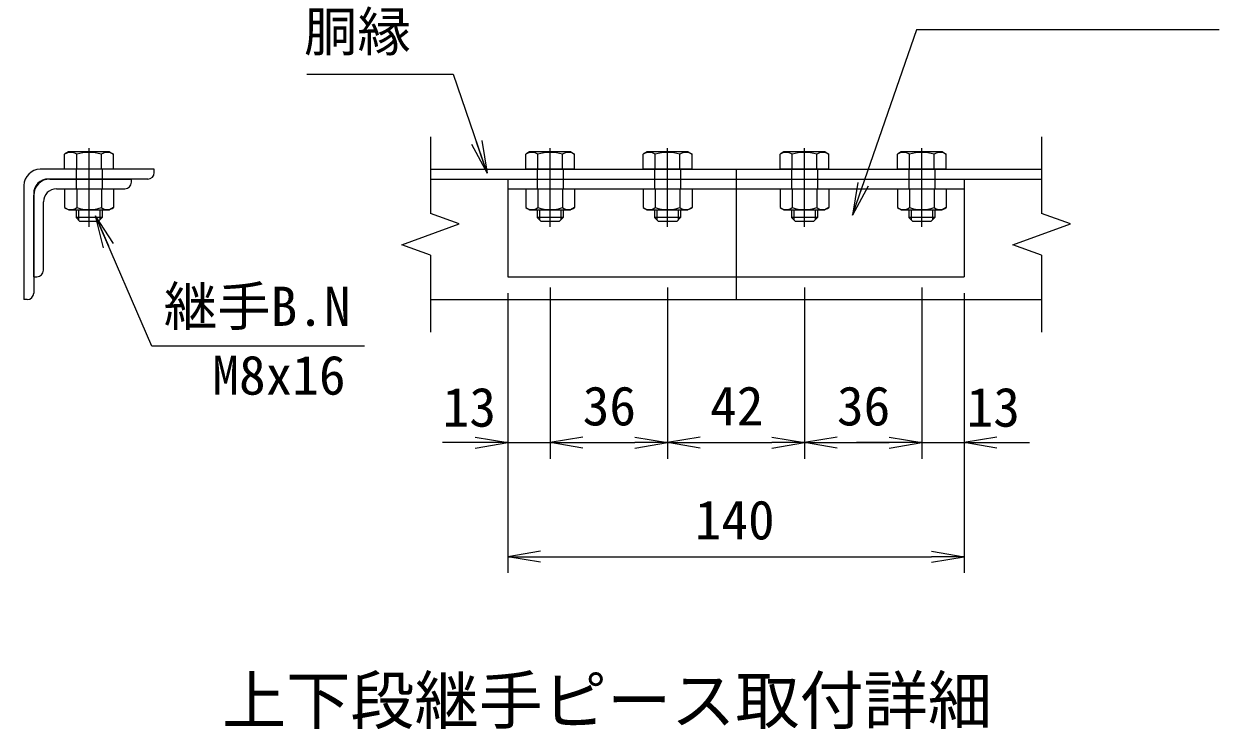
# Model space of a CAD drawing. Units: millimetres, scale not verified, with parts at other scales. Extents: x -4200 to 4200, y -2970 to 2970.
# Drawn here: x 840 to 2306, y 387 to 1253 of the extents above; entities that cross this region are included whole.
import ezdxf
from ezdxf.enums import TextEntityAlignment as Align

# ---------------------------------------------------------------- set-up
doc = ezdxf.new("R2010")
doc.units = ezdxf.units.MM
doc.header["$LTSCALE"] = 15
doc.linetypes.add('LONG_CHAIN', pattern=[21, 18, -1, 1, -1])
doc.linetypes.add('LONG_DASHED2', pattern=[13, 12, -1])
for name, color, linetype, lineweight in [('0-0_D-STR1', 1, 'Continuous', 9), ('0-1_D-BMK', 2, 'LONG_CHAIN', 9), ('0-2_D-STR-DIM', 7, 'Continuous', 9), ('0-5_0', 7, 'Continuous', 9), ('0-6_D-STR-TXT', 7, 'Continuous', 9), ('0-9_D-STR3', 3, 'Continuous', 9)]:
    doc.layers.add(name, color=color, linetype=linetype, lineweight=lineweight)
doc.layers.add('0-7_D-TTL-TXT', color=7, linetype='Continuous')
doc.styles.add('ＭＳ ゴシック', font='')
doc.styles.get('ＭＳ ゴシック').set_extended_font_data('MS Gothic')

# ---------------------------------------------------------------- blocks, each defined once
blk = doc.blocks.new('_Open')
at = {"layer": '0-5_0'}
blk.add_line((-15, 2.5), (0, 0), dxfattribs=at)
blk.add_lwpolyline([(-15, -2.5), (0, 0), (-15, 0)], dxfattribs=at)

msp = doc.modelspace()

# ---------------------------------------------------------------- linework, layer by layer
at = {"layer": '0-0_D-STR1'}
for p, q in [((999.59, 1074.42), (859.59, 1074.42)), ((999.59, 1070.42), (999.59, 1074.42)), ((1338.36, 1074.42), (2088.36, 1074.42)), ((1713.36, 1074.42), (1713.36, 1062.42)), ((991.59, 1062.42), (869.59, 1062.42)), ((1338.36, 1062.42), (2088.36, 1062.42)), ((839.59, 1054.42), (839.59, 914.42)), ((851.59, 1044.42), (851.59, 922.42)), ((1713.36, 942.42), (1713.36, 914.42)), ((843.59, 914.42), (839.59, 914.42)), ((1338.36, 914.42), (2088.36, 914.42))]:
    msp.add_line(p, q, dxfattribs=at)
at = {"layer": '0-0_D-STR1', "color": 4, "linetype": 'LONG_DASHED2'}
msp.add_line((1713.36, 1062.42), (1713.36, 942.42), dxfattribs=at)
at = {"layer": '0-0_D-STR1'}
for centre, radius, start, end in [((859.59, 1054.42), 20, 90, 180), ((869.59, 1044.42), 18, 90, 180), ((991.59, 1070.42), 8, 270, 0), ((843.59, 922.42), 8, 270, 0)]:
    msp.add_arc(centre, radius, start, end, dxfattribs=at)
at = {"layer": '0-1_D-BMK'}
for p, q in [((919.59, 1003.62), (919.59, 1100.42)), ((1485.36, 1003.62), (1485.36, 1100.42)), ((1629.36, 1003.62), (1629.36, 1100.42)), ((1797.36, 1003.62), (1797.36, 1100.42)), ((1941.36, 1003.62), (1941.36, 1100.42))]:
    msp.add_line(p, q, dxfattribs=at)
at = {"layer": '0-2_D-STR-DIM'}
for p, q in [((1338.36, 1114.42), (1338.36, 1020.07)), ((2088.36, 1114.42), (2088.36, 1020.07)), ((1373.6, 1007.24), (1338.36, 1020.07)), ((1303.12, 981.59), (1373.6, 1007.24)), ((1338.36, 968.77), (1303.12, 981.59)), ((1338.36, 968.77), (1338.36, 874.42)), ((2088.36, 968.77), (2088.36, 874.42)), ((1485.36, 929.42), (1485.36, 718.7)), ((1485.36, 929.42), (1485.36, 718.7)), ((1629.36, 929.42), (1629.36, 718.7)), ((1629.36, 929.42), (1629.36, 718.7)), ((1797.36, 929.42), (1797.36, 718.7)), ((1797.36, 929.42), (1797.36, 718.7)), ((1941.36, 929.42), (1941.36, 718.7)), ((1941.36, 929.42), (1941.36, 718.7)), ((1433.36, 922.42), (1433.36, 718.7)), ((1433.36, 922.42), (1433.36, 578.7)), ((1993.36, 922.42), (1993.36, 718.7)), ((1993.36, 922.42), (1993.36, 578.7)), ((1393.36, 738.7), (1353.36, 738.7)), ((1433.36, 738.7), (1485.36, 738.7)), ((1525.36, 738.7), (1565.36, 738.7)), ((1525.36, 738.7), (1589.36, 738.7)), ((1669.36, 738.7), (1757.36, 738.7)), ((1837.36, 738.7), (1901.36, 738.7)), ((1901.36, 738.7), (1861.36, 738.7)), ((1941.36, 738.7), (1993.36, 738.7)), ((2033.36, 738.7), (2073.36, 738.7)), ((1473.36, 598.7), (1953.36, 598.7))]:
    msp.add_line(p, q, dxfattribs=at)
msp.add_lwpolyline([(2088.36, 968.77), (2053.12, 981.59), (2123.6, 1007.24), (2088.36, 1020.07)], dxfattribs=at)
at = {"layer": '0-6_D-STR-TXT'}
for points in [[(2306.12, 1245.72), (1934.89, 1245.72), (1856.89, 1020.04)], [(1186.85, 1190.99), (1366.46, 1190.99), (1407.33, 1071.54)], [(1257.46, 857.38), (996.47, 857.38), (928.27, 1015.32)]]:
    msp.add_lwpolyline(points, dxfattribs=at)
at = {"layer": '0-9_D-STR3'}
for p, q in [((894.39, 1095.62), (889.56, 1092.83)), ((889.56, 1074.42), (889.56, 1092.83)), ((944.79, 1095.62), (894.39, 1095.62)), ((904.58, 1074.42), (904.58, 1092.83)), ((934.6, 1074.42), (934.6, 1092.83)), ((944.79, 1095.62), (949.61, 1092.83)), ((949.61, 1074.42), (949.61, 1092.83)), ((1460.16, 1095.62), (1455.34, 1092.83)), ((1455.34, 1074.42), (1455.34, 1092.83)), ((1510.56, 1095.62), (1460.16, 1095.62)), ((1470.35, 1074.42), (1470.35, 1092.83)), ((1500.37, 1074.42), (1500.37, 1092.83)), ((1510.56, 1095.62), (1515.38, 1092.83)), ((1515.38, 1074.42), (1515.38, 1092.83)), ((1604.16, 1095.62), (1599.34, 1092.83)), ((1599.34, 1074.42), (1599.34, 1092.83)), ((1654.56, 1095.62), (1604.16, 1095.62)), ((1614.35, 1074.42), (1614.35, 1092.83)), ((1644.37, 1074.42), (1644.37, 1092.83)), ((1654.56, 1095.62), (1659.38, 1092.83)), ((1659.38, 1074.42), (1659.38, 1092.83)), ((1772.16, 1095.62), (1767.34, 1092.83)), ((1767.34, 1074.42), (1767.34, 1092.83)), ((1822.56, 1095.62), (1772.16, 1095.62)), ((1782.35, 1074.42), (1782.35, 1092.83)), ((1812.37, 1074.42), (1812.37, 1092.83)), ((1822.56, 1095.62), (1827.38, 1092.83)), ((1827.38, 1074.42), (1827.38, 1092.83)), ((1916.16, 1095.62), (1911.34, 1092.83)), ((1911.34, 1074.42), (1911.34, 1092.83)), ((1966.56, 1095.62), (1916.16, 1095.62)), ((1926.35, 1074.42), (1926.35, 1092.83)), ((1956.37, 1074.42), (1956.37, 1092.83)), ((1966.56, 1095.62), (1971.38, 1092.83)), ((1971.38, 1074.42), (1971.38, 1092.83)), ((949.61, 1074.42), (889.56, 1074.42)), ((903.59, 1074.42), (903.59, 1050.42)), ((935.59, 1074.42), (935.59, 1050.42)), ((1515.38, 1074.42), (1455.34, 1074.42)), ((1469.36, 1074.42), (1469.36, 1050.42)), ((1501.36, 1074.42), (1501.36, 1050.42)), ((1659.38, 1074.42), (1599.34, 1074.42)), ((1613.36, 1074.42), (1613.36, 1050.42)), ((1645.36, 1074.42), (1645.36, 1050.42)), ((1827.38, 1074.42), (1767.34, 1074.42)), ((1781.36, 1074.42), (1781.36, 1050.42)), ((1813.36, 1074.42), (1813.36, 1050.42)), ((1971.38, 1074.42), (1911.34, 1074.42)), ((1925.36, 1074.42), (1925.36, 1050.42)), ((1957.36, 1074.42), (1957.36, 1050.42)), ((871.59, 1062.42), (971.59, 1062.42)), ((971.59, 1058.42), (971.59, 1062.42)), ((1433.36, 1062.42), (1433.36, 942.42)), ((1433.36, 1062.42), (1993.36, 1062.42)), ((1993.36, 1062.42), (1993.36, 942.42)), ((851.59, 942.42), (851.59, 1042.42)), ((879.59, 1050.42), (963.59, 1050.42)), ((889.56, 1050.42), (889.56, 1027.32)), ((889.56, 1050.42), (949.61, 1050.42)), ((904.58, 1050.42), (904.58, 1027.32)), ((934.6, 1050.42), (934.6, 1027.32)), ((949.61, 1050.42), (949.61, 1027.32)), ((1433.36, 1050.42), (1993.36, 1050.42)), ((1455.34, 1050.42), (1455.34, 1027.32)), ((1455.34, 1050.42), (1515.38, 1050.42)), ((1470.35, 1050.42), (1470.35, 1027.32)), ((1500.37, 1050.42), (1500.37, 1027.32)), ((1515.38, 1050.42), (1515.38, 1027.32)), ((1599.34, 1050.42), (1599.34, 1027.32)), ((1599.34, 1050.42), (1659.38, 1050.42)), ((1614.35, 1050.42), (1614.35, 1027.32)), ((1644.37, 1050.42), (1644.37, 1027.32)), ((1659.38, 1050.42), (1659.38, 1027.32)), ((1767.34, 1050.42), (1767.34, 1027.32)), ((1767.34, 1050.42), (1827.38, 1050.42)), ((1782.35, 1050.42), (1782.35, 1027.32)), ((1812.37, 1050.42), (1812.37, 1027.32)), ((1827.38, 1050.42), (1827.38, 1027.32)), ((1911.34, 1050.42), (1911.34, 1027.32)), ((1911.34, 1050.42), (1971.38, 1050.42)), ((1926.35, 1050.42), (1926.35, 1027.32)), ((1956.37, 1050.42), (1956.37, 1027.32)), ((1971.38, 1050.42), (1971.38, 1027.32)), ((863.59, 950.42), (863.59, 1034.42)), ((889.56, 1027.32), (894.59, 1024.42)), ((949.61, 1027.32), (944.59, 1024.42)), ((1455.34, 1027.32), (1460.36, 1024.42)), ((1515.38, 1027.32), (1510.36, 1024.42)), ((1599.34, 1027.32), (1604.36, 1024.42)), ((1659.38, 1027.32), (1654.36, 1024.42)), ((1767.34, 1027.32), (1772.36, 1024.42)), ((1827.38, 1027.32), (1822.36, 1024.42)), ((1911.34, 1027.32), (1916.36, 1024.42)), ((1971.38, 1027.32), (1966.36, 1024.42)), ((894.59, 1024.42), (944.59, 1024.42)), ((903.59, 1024.42), (903.59, 1015.22)), ((903.59, 1015.22), (908.39, 1010.42)), ((935.59, 1015.22), (903.59, 1015.22)), ((906.59, 1024.42), (906.59, 1012.22)), ((935.59, 1015.22), (930.79, 1010.42)), ((932.59, 1024.42), (932.59, 1012.22)), ((935.59, 1024.42), (935.59, 1015.22)), ((1460.36, 1024.42), (1510.36, 1024.42)), ((1469.36, 1024.42), (1469.36, 1015.22)), ((1469.36, 1015.22), (1474.16, 1010.42)), ((1501.36, 1015.22), (1469.36, 1015.22)), ((1472.36, 1024.42), (1472.36, 1012.22)), ((1501.36, 1015.22), (1496.56, 1010.42)), ((1498.36, 1024.42), (1498.36, 1012.22)), ((1501.36, 1024.42), (1501.36, 1015.22)), ((1604.36, 1024.42), (1654.36, 1024.42)), ((1613.36, 1024.42), (1613.36, 1015.22)), ((1613.36, 1015.22), (1618.16, 1010.42)), ((1645.36, 1015.22), (1613.36, 1015.22)), ((1616.36, 1024.42), (1616.36, 1012.22)), ((1645.36, 1015.22), (1640.56, 1010.42)), ((1642.36, 1024.42), (1642.36, 1012.22)), ((1645.36, 1024.42), (1645.36, 1015.22)), ((1772.36, 1024.42), (1822.36, 1024.42)), ((1781.36, 1024.42), (1781.36, 1015.22)), ((1781.36, 1015.22), (1786.16, 1010.42)), ((1813.36, 1015.22), (1781.36, 1015.22)), ((1784.36, 1024.42), (1784.36, 1012.22)), ((1813.36, 1015.22), (1808.56, 1010.42)), ((1810.36, 1024.42), (1810.36, 1012.22)), ((1813.36, 1024.42), (1813.36, 1015.22)), ((1916.36, 1024.42), (1966.36, 1024.42)), ((1925.36, 1024.42), (1925.36, 1015.22)), ((1925.36, 1015.22), (1930.16, 1010.42)), ((1957.36, 1015.22), (1925.36, 1015.22)), ((1928.36, 1024.42), (1928.36, 1012.22)), ((1957.36, 1015.22), (1952.56, 1010.42)), ((1954.36, 1024.42), (1954.36, 1012.22)), ((1957.36, 1024.42), (1957.36, 1015.22)), ((930.79, 1010.42), (908.39, 1010.42)), ((1496.56, 1010.42), (1474.16, 1010.42)), ((1640.56, 1010.42), (1618.16, 1010.42)), ((1808.56, 1010.42), (1786.16, 1010.42)), ((1952.56, 1010.42), (1930.16, 1010.42)), ((851.59, 942.42), (855.59, 942.42)), ((1433.36, 942.42), (1993.36, 942.42))]:
    msp.add_line(p, q, dxfattribs=at)
for centre, radius, start, end in [((897.07, 1081.86), 13.29, 55.61585, 124.38415), ((919.59, 1045.48), 49.68, 72.4121, 107.5879), ((942.1, 1081.86), 13.29, 55.61585, 124.38415), ((1462.85, 1081.86), 13.29, 55.61585, 124.38415), ((1485.36, 1045.48), 49.68, 72.4121, 107.5879), ((1507.88, 1081.86), 13.29, 55.61585, 124.38415), ((1606.85, 1081.86), 13.29, 55.61585, 124.38415), ((1629.36, 1045.48), 49.68, 72.4121, 107.5879), ((1651.88, 1081.86), 13.29, 55.61585, 124.38415), ((1774.85, 1081.86), 13.29, 55.61585, 124.38415), ((1797.36, 1045.48), 49.68, 72.4121, 107.5879), ((1819.88, 1081.86), 13.29, 55.61585, 124.38415), ((1918.85, 1081.86), 13.29, 55.61585, 124.38415), ((1941.36, 1045.48), 49.68, 72.4121, 107.5879), ((1963.88, 1081.86), 13.29, 55.61585, 124.38415), ((871.59, 1042.42), 20, 90, 180), ((963.59, 1058.42), 8, 270, 0), ((879.59, 1034.42), 16, 90, 180), ((897.07, 1038.28), 13.29, 235.61585, 304.38416), ((919.59, 1074.67), 49.68, 252.4121, 287.5879), ((942.1, 1038.28), 13.29, 235.61586, 304.38414), ((1462.85, 1038.28), 13.29, 235.61585, 304.38416), ((1485.36, 1074.67), 49.68, 252.4121, 287.5879), ((1507.88, 1038.28), 13.29, 235.61586, 304.38414), ((1606.85, 1038.28), 13.29, 235.61585, 304.38416), ((1629.36, 1074.67), 49.68, 252.4121, 287.5879), ((1651.88, 1038.28), 13.29, 235.61586, 304.38414), ((1774.85, 1038.28), 13.29, 235.61585, 304.38416), ((1797.36, 1074.67), 49.68, 252.4121, 287.5879), ((1819.88, 1038.28), 13.29, 235.61586, 304.38414), ((1918.85, 1038.28), 13.29, 235.61585, 304.38416), ((1941.36, 1074.67), 49.68, 252.4121, 287.5879), ((1963.88, 1038.28), 13.29, 235.61586, 304.38414), ((855.59, 950.42), 8, 270, 0)]:
    msp.add_arc(centre, radius, start, end, dxfattribs=at)

# ---------------------------------------------------------------- block references
at = {"layer": '0-2_D-STR-DIM', "xscale": 2.666667, "yscale": 2.666667}
for p in [(1433.36, 738.7), (1629.36, 738.7), (1797.36, 738.7), (1941.36, 738.7), (1941.36, 738.7), (1993.36, 598.7)]:
    msp.add_blockref('_Open', p, dxfattribs=at)
at = {"layer": '0-2_D-STR-DIM', "xscale": 2.666667, "yscale": 2.666667, "rotation": 180}
for p in [(1485.36, 738.7), (1485.36, 738.7), (1629.36, 738.7), (1797.36, 738.7), (1993.36, 738.7), (1433.36, 598.7)]:
    msp.add_blockref('_Open', p, dxfattribs=at)
at = {"layer": '0-6_D-STR-TXT', "xscale": 2.666667, "yscale": 2.666667}
for p, rotation in [((1407.98, 1069.65), 288.89188), ((1856.24, 1018.15), 250.93299), ((927.47, 1017.15), 113.3565)]:
    msp.add_blockref('_Open', p, dxfattribs=dict(at, rotation=rotation))

# ---------------------------------------------------------------- texts
at = {"layer": '0-2_D-STR-DIM', "style": 'ＭＳ ゴシック'}
for s, p in [('36', (1525.26, 745.45)), ('42', (1681.64, 745.45)), ('36', (1837.26, 745.45)), ('13', (1353.45, 743.9)), ('13', (1996.37, 743.9)), ('140', (1662.71, 605.45))]:
    msp.add_text(s, height=48.06, dxfattribs=at).set_placement(p, align=Align.BOTTOM_LEFT)
at = {"layer": '0-6_D-STR-TXT', "style": 'ＭＳ ゴシック'}
for s, p in [('胴縁', (1183.3, 1204.97)), ('継手B.N', (1011.18, 867.71)), ('M8x16', (1070.82, 783.23))]:
    msp.add_text(s, height=48.06, dxfattribs=at).set_placement(p, align=Align.BOTTOM_LEFT)
at = {"layer": '0-7_D-TTL-TXT', "style": 'ＭＳ ゴシック'}
msp.add_text('上下段継手ピース取付詳細', height=57.73, dxfattribs=at).set_placement((1082.6, 376.1), align=Align.BOTTOM_LEFT)

doc.saveas('drawing.dxf')
